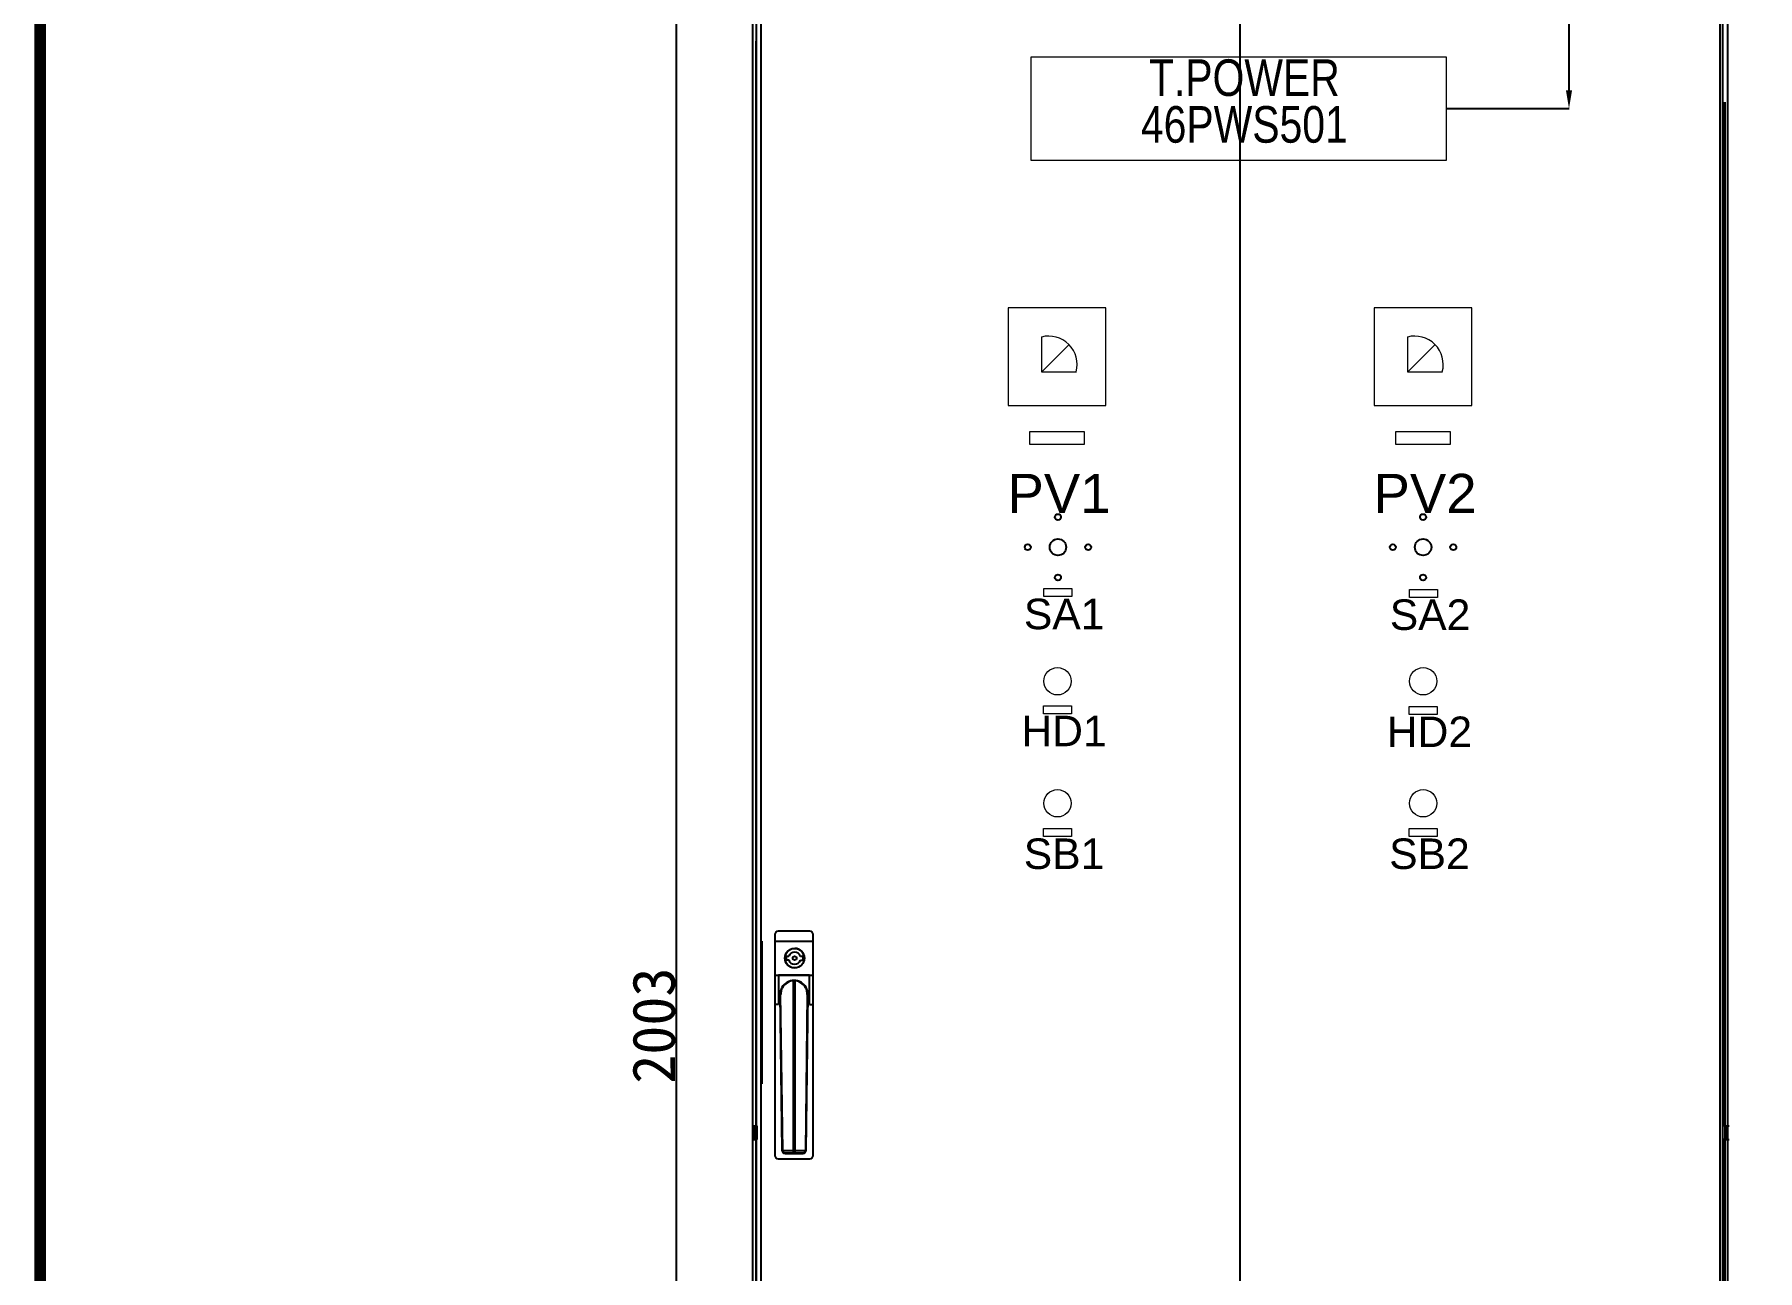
# Model space of a CAD drawing. Extents: x 81437 to 204847, y -54597 to -29444.
# Drawn here: x 81483 to 82895, y -39817 to -38805 of the extents above; entities that cross this region are included whole.
import ezdxf
from ezdxf.enums import TextEntityAlignment as Align
from ezdxf.lldxf.tags import DXFTag

# ---------------------------------------------------------------- set-up
doc = ezdxf.new("R2010")
doc.units = 0
doc.header["$LTSCALE"] = 100
doc.header["$MEASUREMENT"] = 0
doc.layers.add('HLSTK', color=7, linetype='Continuous')
doc.layers.add('t', color=1, linetype='Continuous')
doc.layers.add('细实线', color=7, linetype='Continuous', lineweight=20)
doc.styles.add('HZ', font='arial.ttf', dxfattribs={"width": 0.7})
doc.styles.get("Standard").update_dxf_attribs({"font": ''})
doc.styles.add('微软雅黑', font='')
doc.styles.get('Standard').set_extended_font_data('SimSun')
doc.styles.get('微软雅黑').set_extended_font_data('Microsoft YaHei')
tags = doc.linetypes.add('CENTER', pattern=[2, 1.25, -0.25, 0.25, -0.25]).pattern_tags.tags
tags[10:11] = [DXFTag(74, 4), DXFTag(75, 0), DXFTag(340, '0'), DXFTag(46, 1.0), DXFTag(50, 0.0), DXFTag(44, 0.0), DXFTag(45, 0.0)]
tags[8:9] = [DXFTag(74, 4), DXFTag(75, 0), DXFTag(340, '0'), DXFTag(46, 1.0), DXFTag(50, 0.0), DXFTag(44, 0.0), DXFTag(45, 0.0)]
tags[6:7] = [DXFTag(74, 4), DXFTag(75, 0), DXFTag(340, '0'), DXFTag(46, 1.0), DXFTag(50, 0.0), DXFTag(44, 0.0), DXFTag(45, 0.0)]
tags[4:5] = [DXFTag(74, 4), DXFTag(75, 0), DXFTag(340, '0'), DXFTag(46, 1.0), DXFTag(50, 0.0), DXFTag(44, 0.0), DXFTag(45, 0.0)]
doc.dimstyles.new('ISO-25', dxfattribs={"dimtxt": 35, "dimasz": 35, "dimexe": 1.25, "dimexo": 0.625, "dimtad": 1, "dimtoh": 1, "dimdec": 0, "dimtxsty": 'Standard', "dimcen": 2.5, "dimadec": 0, "dimazin": 0, "dimtfac": 1, "dimtdec": 0, "dimtmove": 0, "dimatfit": 3, "dimfxl": 1, "dimarcsym": 0})
doc.dimstyles.new('STANDARD$0', dxfattribs={"dimtxt": 25, "dimasz": 15, "dimexe": 0.18, "dimexo": 0.0625, "dimgap": 0.09, "dimtad": 0, "dimdec": 0, "dimzin": 0, "dimdsep": 46, "dimtxsty": 'Standard', "dimcen": 0.09, "dimadec": 0, "dimazin": 0, "dimtfac": 1, "dimtdec": 0, "dimtofl": 0, "dimtmove": 0, "dimatfit": 3, "dimfxl": 1, "dimtolj": 1, "dimtzin": 0, "dimarcsym": 0})

# ---------------------------------------------------------------- blocks, each defined once
blk = doc.blocks.new('*D103')
at = {"color": 0, "lineweight": -2, "transparency": 16777216}
for p, q in [((82071.4, -38615.5), (82007.8, -38615.5)), ((82009, -38650.5), (82009, -40583)), ((82071.4, -40618), (82007.8, -40618))]:
    blk.add_line(p, q, dxfattribs=at)
at = {"color": 0, "transparency": 16777216}
for points in [[(82014.9, -38650.5), (82003.2, -38650.5), (82009, -38615.5)], [(82003.2, -40583), (82014.9, -40583), (82009, -40618)]]:
    blk.add_solid(points, dxfattribs=at)
at = {"layer": 'Defpoints', "color": 0, "transparency": 16777216}
for p in [(82072, -38615.5), (82009, -40618), (82072, -40618)]:
    blk.add_point(p, dxfattribs=at)
at = {"color": 0, "transparency": 16777216, "insert": (81990.9, -39616.8), "char_height": 35, "attachment_point": 5, "rotation": 90}
blk.add_mtext('2003', dxfattribs=at)
blk = doc.blocks.new('*D99')
at = {"layer": 'Defpoints', "color": 0, "transparency": 16777216}
for p in [(82640.1, -38615.3), (82740.9, -38615.3), (82640.1, -38865.3)]:
    blk.add_point(p, dxfattribs=at)
at = {"layer": '细实线', "color": 0, "lineweight": -2, "transparency": 16777216}
for p, q in [((82640.1, -38615.3), (82741.1, -38615.3)), ((82740.9, -38630.3), (82740.9, -38715.4)), ((82740.9, -38850.3), (82740.9, -38765.3)), ((82640.1, -38865.3), (82741.1, -38865.3))]:
    blk.add_line(p, q, dxfattribs=at)
at = {"layer": '细实线', "color": 0, "transparency": 16777216}
for points in [[(82743.4, -38630.3), (82738.4, -38630.3), (82740.9, -38615.3)], [(82738.4, -38850.3), (82743.4, -38850.3), (82740.9, -38865.3)]]:
    blk.add_solid(points, dxfattribs=at)
at = {"layer": '细实线', "color": 0, "transparency": 16777216, "insert": (82740.9, -38740.3), "char_height": 25, "attachment_point": 5, "rotation": 90}
blk.add_mtext('\\A1;250', dxfattribs=at)
blk = doc.blocks.new('图框')
at = {"layer": 't', "color": 7, "const_width": 9.62}
blk.add_lwpolyline([(4109.5, -3210.4), (4109.5, -58.9), (-6.2, -58.9), (-6.2, -3210.4)], close=True, dxfattribs=at)
at = {"color": 7, "style": '微软雅黑', "flags": 8}
for tag, p, height in [('DWG.NAME:', (1375.5, -2969.2), 25), ('DWG.NO.:', (3122, -3089.3), 24), ('图纸编号', (3309.2, -3111.3), 24), ('FILENO.:', (3122.5, -3165), 24), ('文档号', (3311.6, -3183), 24)]:
    blk.add_attdef(tag, p, '', height=height, dxfattribs=at)
at = {"color": 7, "style": '微软雅黑', "width": 0.8, "flags": 8}
for tag, p, height in [('PROJECTNAME:', (3119.3, -2971.7), 24), ('PROJECT_NAME', (3324.7, -2969.2), 25)]:
    blk.add_attdef(tag, p, '', height=height, dxfattribs=at)
at = {"color": 7, "style": '微软雅黑', "flags": 8}
for tag, p in [('图纸名称:', (1371.6, -3024.8)), ('项目名称', (3272.9, -3045.6))]:
    blk.add_attdef(tag, text='', height=25, dxfattribs=at).set_placement(p, align=Align.BOTTOM_LEFT)
for tag, height, width, p in [('RENLIU', 24, 0.7, (692, -3009.2)), ('SHUFENWANG', 24, 0.7, (879.6, -3009.2)), ('FANGHOU', 24, 0.7, (1063.6, -3009.2)), ('DANDANLI', 24, 0.7, (1243.9, -3009.2)), ('#10STATIONONTROLCABINETCOVER', 30, 0.6, (1771.7, -3076)), ('HANGZHOUHOLLYSYSAUTOMATIONCO.,LTD.', 24, 0.7, (2763.9, -3104.6))]:
    blk.add_attdef(tag, text='', height=height, dxfattribs=dict(at, width=width)).set_placement(p, align=Align.MIDDLE)
for tag, height, p in [('设计时间', 23, (207.7, -3033.7)), ('刘仁', 23, (692, -3061.1)), ('王姝芬', 23, (879.6, -3061.1)), ('侯方', 23, (1063.6, -3061.1)), ('李丹丹', 23, (1243.9, -3061.1)), ('PAGEXOFX', 24, (3947.6, -3097.9)), ('REV.', 24, (53.2, -3121.9)), ('DATE', 24, (202.7, -3121.9)), ('DESCRIPTION', 24, (445.6, -3121.9)), ('PREPARED', 24, (692, -3121.9)), ('CHECKED', 24, (879.6, -3121.9)), ('SIGNED', 24, (1063.6, -3121.9)), ('APPROVED', 24, (1243.9, -3121.9)), ('图纸名称', 30, (1771.7, -3153.6)), ('第几页共几页', 24, (3947.6, -3172.9))]:
    blk.add_attdef(tag, text='', height=height, dxfattribs=at).set_placement(p, align=Align.MIDDLE)
at = {"color": 7, "flags": 8}
blk.add_attdef('A', text='', height=23, dxfattribs=at).set_placement((53.7, -3033.7), align=Align.MIDDLE)

msp = doc.modelspace()

# ---------------------------------------------------------------- linework, layer by layer
at = {"color": 1, "linetype": 'CENTER'}
msp.add_line((82471.2, -38490.4), (82471.2, -40734.1), dxfattribs=at)
at = {"color": 7, "linetype": 'Continuous'}
for p, q in [((82072, -40573), (82072, -38615.5)), ((82075, -40593.5), (82075, -38618.5)), ((82078.6, -38618.5), (82078.6, -39547.5)), ((82864.7, -40593.5), (82864.7, -38618.5)), ((82867, -40593.5), (82867, -38618.5)), ((82871, -40573), (82871, -38661)), ((82074.4, -38810), (82074.4, -39699)), ((82868.1, -39699), (82868.1, -38860)), ((82868.6, -38860), (82868.6, -39699)), ((82078.6, -39547.5), (82078.6, -39664.5)), ((82079.2, -39547.5), (82079.2, -39664.5)), ((82078.6, -39664.5), (82078.6, -40593.5)), ((82072, -39699), (82074.4, -39699)), ((82072, -39710), (82074.4, -39710)), ((82072.6, -39699), (82075, -39699)), ((82072.6, -39710), (82075, -39710)), ((82073.2, -39699), (82073.2, -39710)), ((82073.8, -39699), (82073.8, -39710)), ((82074, -39710), (82074, -39699)), ((82074.4, -39710), (82074.4, -40399)), ((82074.6, -39699), (82074.6, -39710)), ((82074.6, -39699), (82075, -39699)), ((82074.6, -39710), (82074.6, -39699)), ((82074.6, -39710), (82075, -39710)), ((82075.2, -39699), (82075.2, -39710)), ((82075.2, -39699), (82075.6, -39699)), ((82075.2, -39710), (82075.6, -39710)), ((82869, -39699), (82867.6, -39699)), ((82869, -39710), (82867.6, -39710)), ((82869.5, -39699), (82868.1, -39699)), ((82868.1, -40399), (82868.1, -39710)), ((82869.5, -39710), (82868.1, -39710)), ((82868.6, -39710), (82868.6, -40399)), ((82869, -39710), (82869, -39699)), ((82869.2, -39699), (82871.6, -39699)), ((82869.2, -39710), (82871.6, -39710)), ((82869.5, -39710), (82869.5, -39699)), ((82869.6, -39699), (82869.6, -39710)), ((82870.1, -39699), (82870.1, -39710)), ((82870.4, -39710), (82870.4, -39699)), ((82870.9, -39710), (82870.9, -39699))]:
    msp.add_line(p, q, dxfattribs=at)
for p, q in [((82090.3, -39547.5), (82121, -39547.5)), ((82090.3, -39575.4), (82121, -39575.4))]:
    msp.add_line(p, q)
at = {"color": 4, "linetype": 'Continuous'}
for p, q in [((82099.2, -39560), (82099.2, -39563)), ((82101.4, -39560), (82099.2, -39560)), ((82099.2, -39563), (82101.4, -39563)), ((82110.9, -39563.1), (82113.2, -39563.1)), ((82113.2, -39560.1), (82111, -39560.1)), ((82113.2, -39563.1), (82113.2, -39560.1))]:
    msp.add_line(p, q, dxfattribs=at)
at = {"lineweight": -3}
for p, q in [((82105, -39580), (82105, -39721.8)), ((82106.3, -39580), (82106.3, -39721.8)), ((82093, -39599.6), (82090.3, -39599.6)), ((82118.3, -39599.6), (82121, -39599.6)), ((82096.4, -39719.2), (82105, -39719.2)), ((82106.3, -39719.2), (82115, -39719.2))]:
    msp.add_line(p, q, dxfattribs=at)
at = {"color": 3, "linetype": 'Continuous'}
for p, q in [((82869.7, -39699), (82872.1, -39699)), ((82869.7, -39710), (82872.1, -39710))]:
    msp.add_line(p, q, dxfattribs=at)
at = {"lineweight": 20}
msp.add_lwpolyline([(82300.1, -38822.8), (82640.1, -38822.8), (82640.1, -38907.8), (82300.1, -38907.8)], close=True, dxfattribs=at)
msp.add_lwpolyline([(82092.9, -39539.1), (82118.4, -39539.1, -0.414214), (82121, -39541.7), (82121, -39723.6, -0.414214), (82118.4, -39726.2), (82092.9, -39726.2, -0.414214), (82090.3, -39723.6), (82090.3, -39541.7, -0.414214)], format="xyb", close=True)
at = {"lineweight": -3}
msp.add_lwpolyline([(82118.3, -39599.6), (82118.3, -39575.4), (82093, -39575.4), (82093, -39599.6)], dxfattribs=at)
for points in [[(82117, -39591), (82115.4, -39719.2, -0.40988), (82112.8, -39721.8), (82098.6, -39721.8, -0.40988), (82096, -39719.2), (82094.3, -39591)], [(82105, -39721.4), (82098.6, -39721.4, -0.40988), (82096.4, -39719.2), (82094.7, -39591)], [(82116.6, -39591), (82115, -39719.2, -0.40988), (82112.8, -39721.4), (82106.3, -39721.4)]]:
    msp.add_lwpolyline(points, format="xyb", dxfattribs=at)
for centre, radius in [((82322, -39200), 2.48), ((82621.3, -39200), 2.48), ((82322, -39224.7), 6.75), ((82621.3, -39224.7), 6.75), ((82297.3, -39224.7), 2.48), ((82346.8, -39224.7), 2.48), ((82596.5, -39224.7), 2.48), ((82646, -39224.7), 2.48), ((82322, -39249.5), 2.48), ((82621.3, -39249.5), 2.48)]:
    msp.add_circle(centre, radius)
at = {"color": 4, "linetype": 'Continuous'}
for radius in [8, 1.6]:
    msp.add_circle((82106.2, -39561.5), radius, dxfattribs=at)
for radius, start, end in [(8, 89.4964, 270), (5, 16.954, 162.0388), (8, 0, 89.4964), (5, 196.954, 342.0388)]:
    msp.add_arc((82106.2, -39561.5), radius, start, end, dxfattribs=at)
at = {"lineweight": -3}
for radius in [11.3, 10.9]:
    msp.add_arc((82105.7, -39591), radius, 358.302, 181.698, dxfattribs=at)
at = {"layer": '细实线', "color": 7}
for p, q in [((82308.5, -39052.4), (82308.5, -39081)), ((82308.8, -39081), (82331.1, -39058.7)), ((82608.5, -39052.4), (82608.5, -39081)), ((82608.8, -39081), (82631.1, -39058.7)), ((82308.5, -39081), (82337.1, -39081)), ((82608.5, -39081), (82637.1, -39081))]:
    msp.add_line(p, q, dxfattribs=at)
for points in [[(82281.3, -39108.5), (82361.3, -39108.5), (82361.3, -39028.5), (82281.3, -39028.5)], [(82581.3, -39108.5), (82661.3, -39108.5), (82661.3, -39028.5), (82581.3, -39028.5)], [(82298.8, -39140.2), (82343.8, -39140.2), (82343.8, -39130.2), (82298.8, -39130.2)], [(82598.8, -39140.2), (82643.8, -39140.2), (82643.8, -39130.2), (82598.8, -39130.2)]]:
    msp.add_lwpolyline(points, close=True, dxfattribs=at)
at = {"layer": '细实线', "color": 0}
for points in [[(82310.4, -39258.6), (82333.3, -39258.6), (82333.3, -39265.2), (82310.4, -39265.2)], [(82610.2, -39259.3), (82633.2, -39259.3), (82633.2, -39265.9), (82610.2, -39265.9)], [(82310.3, -39354.6), (82333.2, -39354.6), (82333.2, -39361.2), (82310.3, -39361.2)], [(82609.8, -39355.2), (82632.7, -39355.2), (82632.7, -39361.8), (82609.8, -39361.8)], [(82310.3, -39455.2), (82333.2, -39455.2), (82333.2, -39461.8), (82310.3, -39461.8)], [(82609.8, -39455.2), (82632.7, -39455.2), (82632.7, -39461.8), (82609.8, -39461.8)]]:
    msp.add_lwpolyline(points, close=True, dxfattribs=at)
for centre in [(82321.7, -39334.6), (82621.3, -39334.6), (82321.7, -39434.6), (82621.3, -39434.6)]:
    msp.add_circle(centre, 11.2, dxfattribs=at)
at = {"layer": '细实线', "color": 7}
for centre in [(82314.4, -39075.1), (82614.4, -39075.1)]:
    msp.add_arc(centre, 23.4, 345.4011, 104.6463, dxfattribs=at)

# ---------------------------------------------------------------- block references
at = {"color": 1}
msp.add_blockref('图框', (81494.1, -38172.7), dxfattribs=at)

# ---------------------------------------------------------------- texts
at = {"style": 'HZ'}
for s, height, p in [('PV1', 32, (82322.9, -39196.6)), ('PV2', 32, (82622.9, -39196.6)), ('SA1', 25, (82327.1, -39291.9)), ('SA2', 25, (82627, -39292.5)), ('HD1', 25, (82327, -39387.8)), ('HD2', 25, (82626.5, -39388.5)), ('SB1', 25, (82327, -39488.4)), ('SB2', 25, (82626.5, -39488.4))]:
    msp.add_text(s, height=height, dxfattribs=at).set_placement(p, align=Align.CENTER)
at = {"layer": 'HLSTK', "color": 7, "style": 'HZ', "width": 0.8}
for s, p in [('T.POWER', (82474.8, -38854.9)), ('46PWS501', (82474.8, -38893.2))]:
    msp.add_text(s, height=30, dxfattribs=at).set_placement(p, align=Align.CENTER)

# ---------------------------------------------------------------- dimensions: what is measured, and where the dimension line sits
at = {"color": 3}
dim = msp.add_linear_dim(base=(82009.042207, -40618.0014337), p1=(82071.9881282, -38615.5014337), p2=(82071.9881282, -40618.0014337), angle=90, dimstyle='ISO-25', dxfattribs=at)
dim.commit()
dim.dimension.update_dxf_attribs({"geometry": '*D103', "text_midpoint": (81990.917207, -39616.7514337)})
at = {"layer": '细实线', "color": 3}
dim = msp.add_linear_dim(base=(82740.9, -38615.3), p1=(82640.1, -38865.3), p2=(82640.1, -38615.3), angle=90, dimstyle='STANDARD$0', dxfattribs=at)
dim.commit()
dim.dimension.update_dxf_attribs({"geometry": '*D99', "text_midpoint": (82740.9, -38740.3)})

doc.saveas('drawing.dxf')
